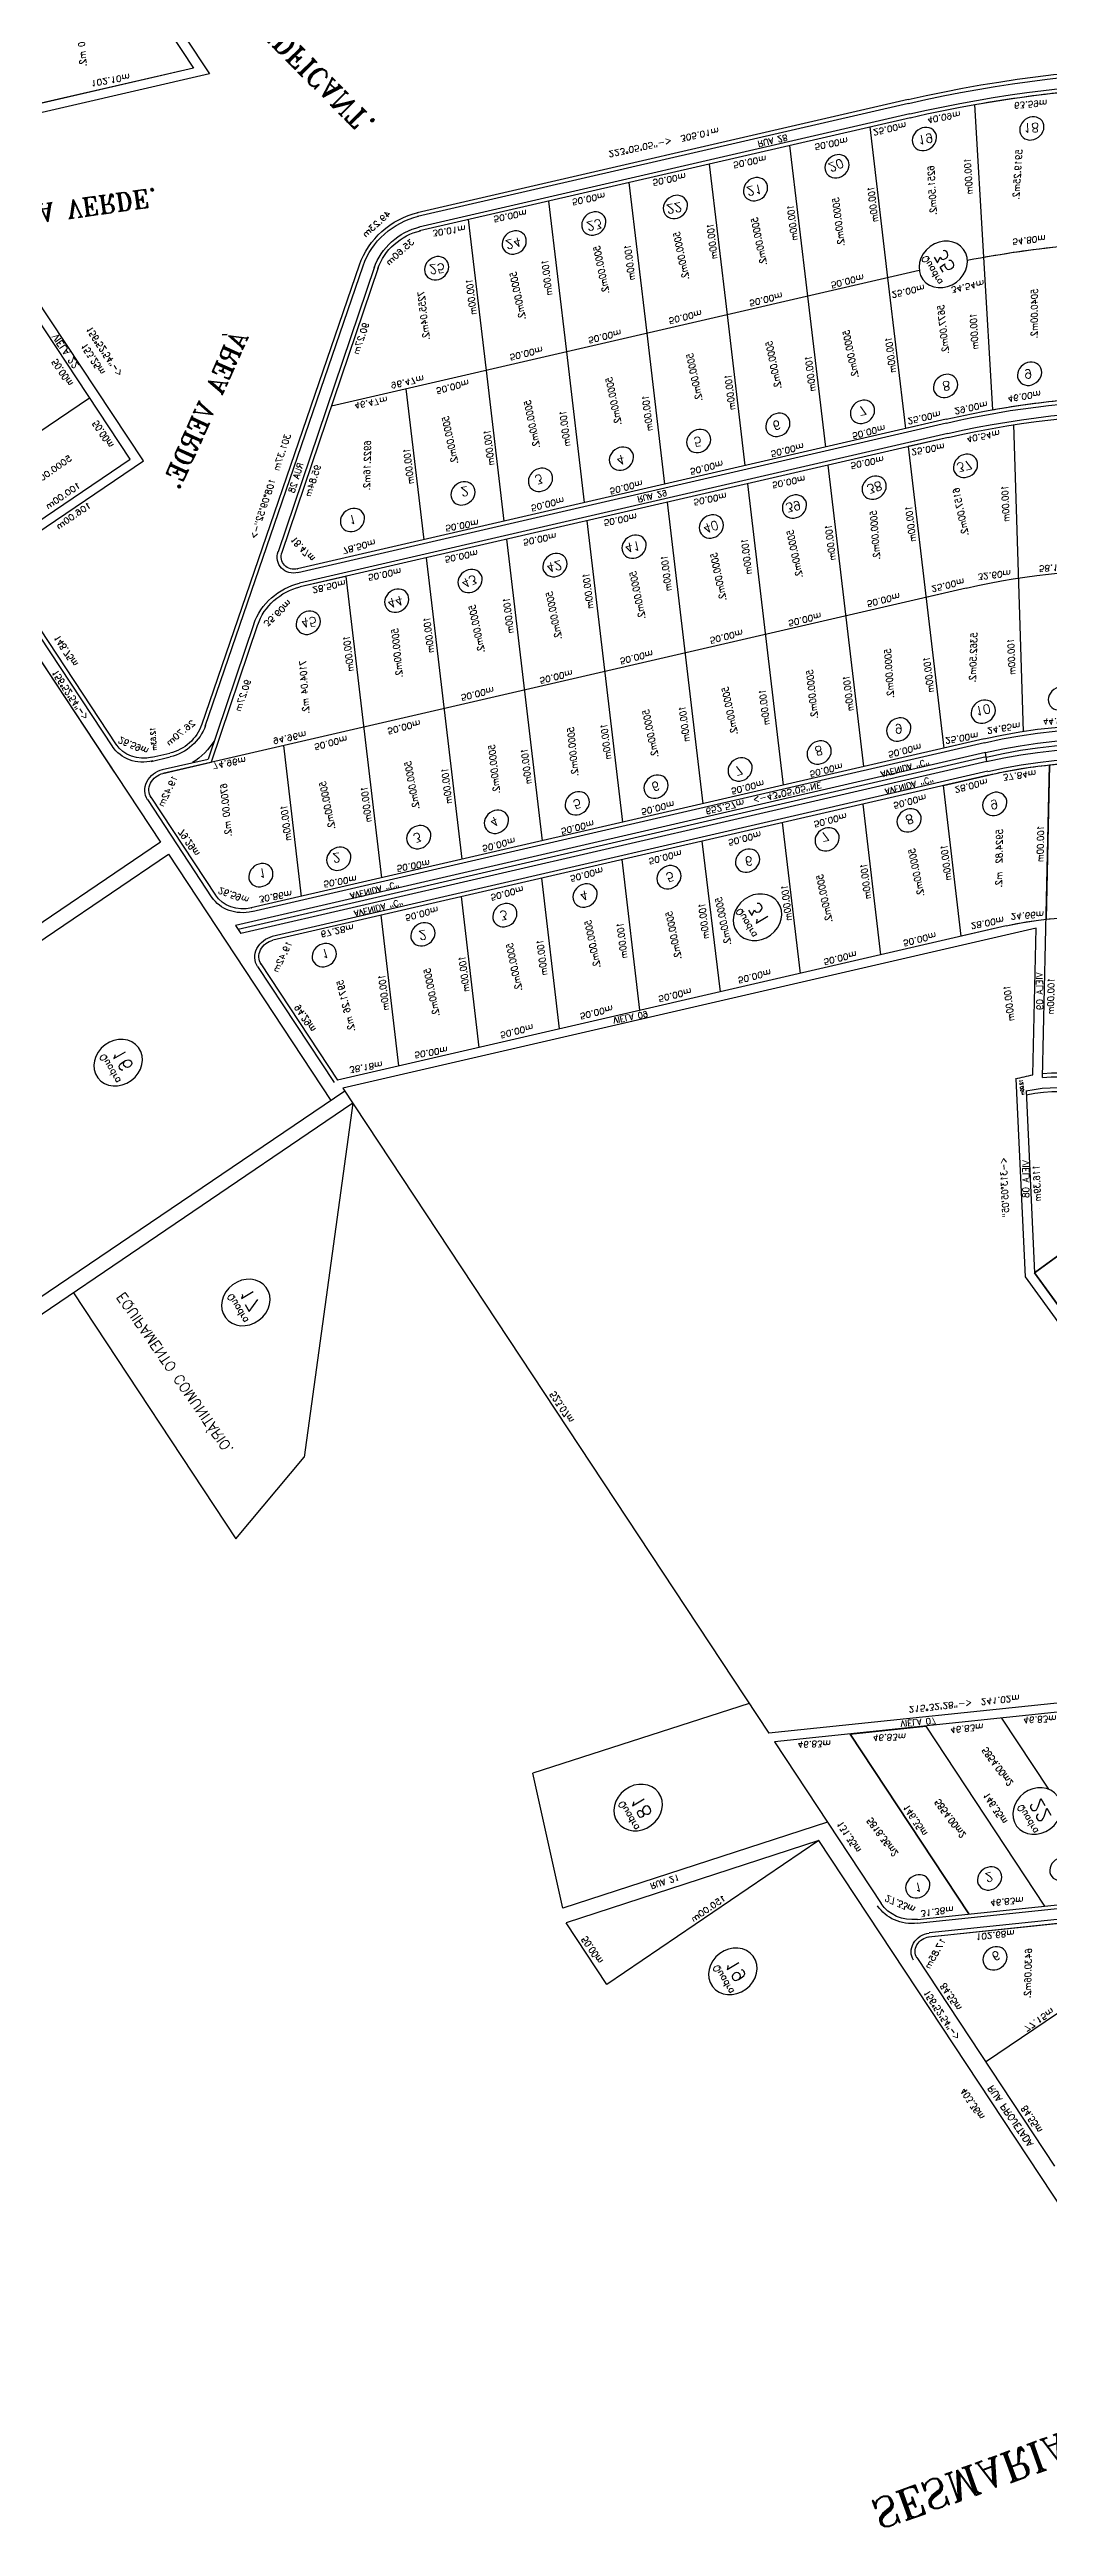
# Model space of a CAD drawing. Extents: x -23785941 to 8798891, y -8418521 to 21897894.
# Drawn here: x -3200502 to -3037335, y 4833367 to 5237635 of the extents above; entities that cross this region are included whole.
import ezdxf
from ezdxf.enums import TextEntityAlignment as Align

# ---------------------------------------------------------------- set-up
doc = ezdxf.new("R2010")
doc.units = 0
doc.header["$MEASUREMENT"] = 0
doc.header["$PDMODE"] = 34
doc.header["$PDSIZE"] = 1
doc.layers.get('0').update_dxf_attribs({"linetype": 'CONTINUOUS'})
for name, color, linetype in [('CALCADA', 3, 'CONTINUOUS'), ('LT', 6, 'CONTINUOUS'), ('REG60_100', 2, 'CONTINUOUS'), ('RUA', 1, 'CONTINUOUS'), ('TER_POLI', 5, 'CONTINUOUS'), ('VEGE', 102, 'CONTINUOUS'), ('VIEWPORT', 7, 'CONTINUOUS')]:
    doc.layers.add(name, color=color, linetype=linetype)
doc.styles.add('1_5MM', font='romans.shx', dxfattribs={"height": 6})
doc.styles.add('1MM', font='romans.shx', dxfattribs={"height": 4})
doc.styles.add('2MM', font='romans.shx', dxfattribs={"height": 8})
doc.styles.add('3MM', font='romans.shx', dxfattribs={"height": 12})
doc.styles.add('5MM', font='romans.shx', dxfattribs={"height": 20})

# ---------------------------------------------------------------- blocks, each defined once
blk = doc.blocks.new('A$C3D774E76')
for p, q in [((-25047.1, -1870.5), (-25064.9, -1480.9)), ((-25037.2, -1870.1), (-25054.9, -1480.5)), ((-24836.9, -1870.9), (-24855.2, -1471.3)), ((-24826.9, -1870.5), (-24845.2, -1470.9)), ((-24836, -1670.7), (-24636.2, -1661.6)), ((-24636.2, -1661.6), (-24653.4, -1722.9)), ((-24243.4, -1681.7), (-24293.4, -1684)), ((-24236.5, -1833.3), (-24293.4, -1684)), ((-24236.5, -1833.3), (-24243.4, -1681.7)), ((-24302.7, -1687.5), (-24388.6, -1720.6)), ((-24243.2, -1843.8), (-24302.7, -1687.5)), ((-24826.9, -1870.5), (-24653.4, -1722.9)), ((-24339.5, -1848.2), (-24388.6, -1720.6)), ((-23832.9, -1814.9), (-24236.5, -1833.3)), ((-24180.7, -2047.1), (-24315.4, -1847.1)), ((-24308.3, -1846.8), (-24177, -1840.8)), ((-24177.5, -2041.1), (-24308.3, -1846.8)), ((-24048.6, -1834.9), (-24048.6, -1834.9)), ((-24048.6, -1834.9), (-24048.6, -1834.9)), ((-24048.6, -1834.9), (-24045, -1912)), ((-25037.3, -1870.1), (-24837.4, -1860.9)), ((-24153.9, -1852.4), (-24027.5, -2039.9)), ((-24139.8, -1851.7), (-24082.3, -1937.1)), ((-24139.7, -1851.9), (-23919.7, -2178.6)), ((-24139.7, -1851.9), (-24119.1, -1882.4)), ((-25246.9, -1879.6), (-25047.1, -1870.5)), ((-25246.9, -1879.6), (-25103.9, -1873.1)), ((-24940.1, -1875.6), (-24845.8, -1871.3)), ((-24660.7, -2244.1), (-24845.8, -1871.3)), ((-24647.3, -2257.5), (-24839.2, -1871)), ((-25460.3, -1899.4), (-25118.1, -1883.8)), ((-25273, -1890.8), (-25268.5, -1990.7)), ((-25267, -1890.6), (-25262.2, -1996.5)), ((-25075.5, -1881.8), (-24995.9, -1878.2)), ((-25075.5, -1881.8), (-25075.3, -1881.8)), ((-25036.7, -1880.1), (-25036.7, -1879.9)), ((-24995.9, -1878.2), (-24996.1, -1878.2)), ((-24771.7, -2299.2), (-24974.6, -1890.7)), ((-24974.6, -1890.7), (-24974.5, -1890.9)), ((-24750.2, -2288.6), (-24948.3, -1889.6)), ((-24282.2, -1885.6), (-24136, -1879)), ((-24136, -1879), (-24282.2, -1885.6)), ((-24282.2, -1885.6), (-24256, -1924.5)), ((-25456.5, -2158.4), (-25582.4, -1905)), ((-25447, -2164), (-25575.8, -1904.7)), ((-25323, -1893.1), (-25318.4, -1993)), ((-25096.9, -1896.3), (-25091.9, -1906.3)), ((-25096.9, -1896.3), (-25091.9, -1906.3)), ((-24861.3, -2343.7), (-25083.7, -1895.8)), ((-25083.7, -1895.8), (-25070.3, -1922.8)), ((-25083.7, -1895.8), (-25083.7, -1895.9)), ((-24828.8, -1905.5), (-24918.4, -1950)), ((-25050.3, -1963.1), (-24960.8, -1918.6)), ((-24256, -1924.5), (-24109.8, -1917.8)), ((-24256, -1924.5), (-24109.8, -1917.8)), ((-25094.6, -1931.5), (-25282.2, -2168.3)), ((-25126.7, -1993.3), (-25070.3, -1922.8)), ((-24806.5, -1950.3), (-24896.1, -1994.8)), ((-25117.6, -2052.3), (-24938.5, -1963.4)), ((-24229.9, -1963.3), (-24172.1, -1960.7)), ((-25268.5, -1990.7), (-25411.6, -1997.3)), ((-25262.2, -1996.5), (-25415.3, -2003.4)), ((-25095.4, -2097.1), (-24916.3, -2008.2)), ((-24784.3, -1995.1), (-24873.9, -2039.6)), ((-25273.1, -2176.2), (-25156.4, -2030.3)), ((-25156.4, -2030.3), (-25156.5, -2030.5)), ((-24961.6, -2393.5), (-25141.2, -2031.9)), ((-25141.2, -2031.9), (-25141.1, -2032.1)), ((-24950.8, -2388.2), (-25130.3, -2026.8)), ((-25117.6, -2052.3), (-25130.3, -2026.8)), ((-25073.2, -2141.9), (-24894, -2052.9)), ((-24762.1, -2039.9), (-24851.6, -2084.4)), ((-25456.5, -2158.4), (-25501.9, -2067)), ((-24739.8, -2084.7), (-24829.4, -2129.1)), ((-25053.6, -2433), (-25216.4, -2105.3)), ((-25106.1, -2102.5), (-25195.7, -2146.9)), ((-25050.9, -2186.7), (-24871.8, -2097.7)), ((-24717.6, -2129.4), (-24807.2, -2173.9)), ((-24573.3, -2194.8), (-24461.4, -2129.7)), ((-24562.5, -2195.5), (-24459.8, -2135.7)), ((-24461.4, -2129.7), (-24145, -2127.3)), ((-24459.8, -2135.7), (-24306.8, -2134.6)), ((-24459, -2235.7), (-24459.8, -2135.7)), ((-25195.7, -2146.9), (-25195.7, -2146.9)), ((-25083.9, -2147.2), (-25173.5, -2191.7)), ((-25028.7, -2231.5), (-24849.6, -2142.5)), ((-25575.9, -2169.9), (-25447, -2164)), ((-25568.4, -2163.5), (-25456.5, -2158.4)), ((-25565.7, -2163.4), (-25456.5, -2158.4)), ((-25273.1, -2176.2), (-25272.8, -2175.8)), ((-24695.3, -2174.2), (-24784.9, -2218.7)), ((-25173.5, -2191.7), (-25263, -2236.2)), ((-25061.7, -2192), (-25151.2, -2236.5)), ((-25006.4, -2276.2), (-24827.3, -2187.3)), ((-25151.5, -2487.8), (-25287.4, -2214.1)), ((-25287.4, -2214.1), (-25287.1, -2214.7)), ((-25140.7, -2482.5), (-25276.6, -2208.8)), ((-25276.6, -2208.8), (-25276.4, -2209.3)), ((-24563.2, -2208.1), (-24731.2, -2321.2)), ((-24568.5, -2204.4), (-24647.3, -2257.5)), ((-24673.1, -2219), (-24762.7, -2263.5)), ((-24660.7, -2244.1), (-24673.1, -2219)), ((-25151.2, -2236.5), (-25240.8, -2281)), ((-25039.4, -2236.8), (-25129, -2281.3)), ((-24984.2, -2321), (-24805.1, -2232.1)), ((-24750.2, -2288.6), (-24762.7, -2263.5)), ((-25129, -2281.3), (-25218.6, -2325.8)), ((-25017.2, -2281.6), (-25106.7, -2326.1)), ((-24962, -2365.8), (-24782.8, -2276.8)), ((-24771.7, -2299.2), (-24782.8, -2276.8)), ((-24758.3, -2292.6), (-24763.7, -2295.2)), ((-24750.2, -2288.6), (-24750.2, -2288.6)), ((-24734.5, -2316.2), (-24734.6, -2316.3)), ((-25106.7, -2326.1), (-25196.3, -2370.5)), ((-24994.9, -2326.4), (-25084.5, -2370.8)), ((-24931.5, -2423.8), (-24760.1, -2320.5)), ((-24861.3, -2343.7), (-24872.4, -2321.3)), ((-25084.5, -2370.8), (-25174.1, -2415.3)), ((-24972.7, -2371.1), (-25062.3, -2415.6)), ((-24961.6, -2393.5), (-24972.7, -2371.1)), ((-24953.1, -2389.3), (-24964.2, -2366.9)), ((-24950.8, -2388.2), (-24962, -2365.8)), ((-25062.3, -2415.6), (-25151.8, -2460.1)), ((-25062.3, -2415.6), (-25151.8, -2460.1)), ((-24948, -2419.1), (-25034.9, -2468.5))]:
    blk.add_line(p, q)
at = {"color": 5}
blk.add_line((-24971.3, -1877.1), (-24964.8, -1876.8), dxfattribs=at)
at = {"color": 100}
for p, q in [((-24763.7, -2295.2), (-24971.3, -1877.1)), ((-24761, -2293.9), (-24968.1, -1876.9)), ((-24758.3, -2292.6), (-24964.8, -1876.8))]:
    blk.add_line(p, q, dxfattribs=at)
at = {"color": 3}
for p, q in [((-25092.4, -1932.7), (-25280.2, -2169.8)), ((-25128.7, -1991.7), (-25073.3, -1922.5)), ((-25275.1, -2174.7), (-25158.3, -2028.7))]:
    blk.add_line(p, q, dxfattribs=at)
blk.add_lwpolyline([(-24409.5, -2168.2), (-24409.8, -2135.3), (-24459.8, -2135.7), (-24459, -2235.7), (-24409, -2235.3), (-24409.3, -2198.2)])
for points in [[(-24762.7, -2263.5), (-24750.2, -2288.6), (-24750.2, -2288.6, 0.032957), (-24731.2, -2321.2), (-24648.3, -2265.4, -0.032957), (-24660.7, -2244.1), (-24660.7, -2244.1), (-24660.7, -2244.1), (-24673.1, -2219)], [(-24731.2, -2321.2, 0.054037), (-24691.3, -2368.5), (-24622.3, -2296.2, -0.054037), (-24648.3, -2265.4)], [(-25034.9, -2468.5), (-25121.9, -2517.9, 0.021989), (-25088.1, -2571.7), (-25005.8, -2514.9, -0.021989)]]:
    blk.add_lwpolyline(points, format="xyb", close=True)
at = {"color": 5}
for centre in [(-24761.3, -1749.4), (-24327.4, -1758.8), (-24199.8, -1746.3), (-24943.7, -1772.9), (-24164.8, -1947.6), (-24765.6, -2128.6), (-25047.3, -2446.6)]:
    blk.add_circle(centre, 15, dxfattribs=at)
for centre in [(-24171.7, -1864.3), (-24101.3, -1875.8), (-24988.6, -1906.8), (-24919.4, -1908.9), (-24147.1, -1901.3), (-24123.2, -1939.1), (-24966.2, -1949.7), (-24891, -1963.2), (-24945.8, -1995.4), (-24868.5, -2009), (-25107.4, -2018.1), (-24922.9, -2037.8), (-24846.9, -2054.1), (-25145.7, -2075.3), (-25083.8, -2068), (-24900.4, -2082.8), (-24823.1, -2100.5), (-25065, -2109.9), (-24877.8, -2126.2), (-25115.7, -2137.3), (-24800.5, -2143.8), (-25039.5, -2155.9), (-24853.3, -2172.3), (-25091.9, -2179), (-24780.1, -2189.2), (-25249.3, -2203.9), (-25017.7, -2200.1), (-24830.7, -2215.9), (-25070.9, -2225), (-24757.4, -2234.9), (-25232.1, -2249.9), (-24997.6, -2244), (-24811.2, -2261.9), (-25049.4, -2268), (-25210.4, -2294.5), (-24975, -2290.6), (-24731.9, -2281.5), (-24786.9, -2308.4), (-25026.3, -2311.4), (-25186.6, -2339.2), (-24953.2, -2335.2), (-24763.1, -2349.9), (-24999.3, -2356.3), (-25164, -2383.6), (-24928.3, -2386.4), (-24980, -2405), (-25143.7, -2430.5), (-24952.8, -2449.3), (-25123.4, -2481.7), (-25085.9, -2536.6)]:
    blk.add_circle(centre, 7.5)
for centre, radius, start, end in [((-24175.9, -1867.5), 26.7, 33.9703, 92.6137), ((-24132.6, -1847.2), 8.43, 92.6161, 213.972), ((-24939.5, -1885.4), 9.78, 92.6137, 206.4106), ((-25117.4, -1906.8), 23, 26.4106, 92.6147), ((-25074.9, -1891.6), 9.78, 92.6137, 206.4106), ((-24995.1, -1901.2), 23, 26.4106, 92.613), ((-25113.1, -1916.8), 23.6, 321.619, 26.4106), ((-25102.2, -2012.9), 31.3, 141.3305, 206.4106), ((-25149.3, -2036.2), 9.21, 26.4106, 141.3305), ((-25248.3, -2195.4), 43.4, 141.3305, 206.4106), ((-25248.3, -2195.4), 31.3, 141.3305, 206.4106), ((-24493.1, -2160.8), 87.1, 202.9697, 210.0121), ((-24493.1, -2160.8), 75.1, 206.4106, 270.4345), ((-24493.1, -2160.8), 87.1, 213.9612, 270.4345), ((-24493.1, -2160.8), 187.1, 206.4106, 270.4345), ((-24493.1, -2160.8), 311.1, 206.4106, 270.4345), ((-24493.1, -2160.8), 287.1, 206.4106, 270.4345), ((-24493.1, -2160.8), 411.1, 206.4106, 222.7022), ((-24493.1, -2160.8), 511.1, 206.4106, 270.4345), ((-24493.1, -2160.8), 523.1, 206.4106, 234.2375), ((-24493.1, -2160.8), 523.1, 209.587, 214.6256), ((-24493.1, -2160.8), 623.1, 208.6503, 214.6256), ((-24493.1, -2160.8), 735.1, 206.4106, 234.4629), ((-24493.1, -2160.8), 723.1, 206.4106, 232.5433)]:
    blk.add_arc(centre, radius, start, end)
at = {"color": 3}
for centre, radius, start, end in [((-25102.2, -2012.9), 33.8, 141.3305, 206.4106), ((-25149.3, -2036.2), 11.7, 26.4106, 141.3305)]:
    blk.add_arc(centre, radius, start, end, dxfattribs=at)
at = {"color": 100}
for radius in [302.1, 299.1, 296.1]:
    blk.add_arc((-24493.1, -2160.8), radius, 206.4106, 270.4345, dxfattribs=at)
for p in [(-24177.1, -1840.8), (-24133.3, -1838.8), (-24153.8, -1852.6), (-24139.7, -1851.9), (-25118.1, -1883.8), (-25096.9, -1896.3), (-25126.7, -1993.3), (-25130.3, -2026.8), (-24459.8, -2135.7), (-24493.1, -2160.8), (-25272.8, -2175.8), (-25276.4, -2209.3), (-24660.7, -2244.1), (-24771.7, -2299.2), (-24761, -2293.9), (-24750.2, -2288.6), (-24861.3, -2343.7), (-24950.8, -2388.2), (-24961.6, -2393.5), (-25140.7, -2482.5)]:
    blk.add_point(p)
at = {"layer": 'CALCADA'}
for p, q in [((-23887.4, -2243.5), (-24151.7, -1851)), ((-23921.8, -2179.9), (-24141.7, -1853.3)), ((-25075.6, -1879.3), (-24996, -1875.6)), ((-24971.3, -1877.1), (-24964.8, -1876.8)), ((-24940.2, -1873.1), (-24845.9, -1868.8)), ((-25460.4, -1896.8), (-25118.4, -1881.2)), ((-24769.5, -2298.1), (-24972.3, -1889.6)), ((-24752.5, -2289.7), (-24950.6, -1890.7)), ((-25094.9, -1894.6), (-25089.7, -1905.2)), ((-25086, -1896.9), (-25073.3, -1922.5)), ((-24959.3, -2392.4), (-25138.9, -2030.8)), ((-24953.1, -2389.3), (-25132.6, -2027.9)), ((-25149.2, -2486.7), (-25285.2, -2213)), ((-25143, -2483.6), (-25278.9, -2209.9))]:
    blk.add_line(p, q, dxfattribs=at)
for centre, radius, start, end in [((-24175.9, -1867.5), 29.2, 33.9703, 92.6137), ((-24132.6, -1847.2), 10.9, 92.6161, 213.972), ((-24995.1, -1901.2), 25.5, 26.4106, 92.613), ((-24939.5, -1885.4), 12.3, 92.6137, 206.4106), ((-25117.4, -1906.8), 25.5, 26.4106, 92.6147), ((-25074.9, -1891.6), 12.3, 92.6137, 206.4106), ((-25113.1, -1916.8), 26.1, 321.619, 26.4106), ((-25113.1, -1916.8), 35.6, 334.7594, 4.8228), ((-25248.3, -2195.4), 40.9, 141.3305, 206.4106), ((-25248.3, -2195.4), 33.8, 141.3305, 206.4106), ((-24493.1, -2160.8), 77.6, 206.5328, 264.8626), ((-24493.1, -2160.8), 84.6, 213.9612, 270.4345), ((-24493.1, -2160.8), 308.6, 206.4106, 270.4345), ((-24493.1, -2160.8), 289.6, 206.4106, 270.4345), ((-24493.1, -2160.8), 513.6, 206.4106, 270.4345), ((-24493.1, -2160.8), 520.6, 206.4106, 234.2375), ((-24493.1, -2160.8), 732.6, 206.4106, 233.2346), ((-24493.1, -2160.8), 725.6, 206.4106, 232.5433)]:
    blk.add_arc(centre, radius, start, end, dxfattribs=at)
at = {"layer": 'TER_POLI'}
for p, q in [((-24133.3, -1838.8), (-23963.9, -1831.1)), ((-24839.2, -1871), (-24315.4, -1847.1))]:
    blk.add_line(p, q, dxfattribs=at)
at = {"layer": 'VIEWPORT'}
for p in [(-24940.1, -1875.6), (-25075.5, -1881.8), (-24996.1, -1878.2), (-24974.5, -1890.9), (-24948.3, -1889.8), (-25091.9, -1906.3), (-25083.7, -1895.8), (-25094.6, -1931.5), (-25156.4, -2030.3), (-25141.1, -2032.1), (-25282.2, -2168.3), (-25287.1, -2214.7), (-25151.5, -2487.8)]:
    blk.add_point(p, dxfattribs=at)
at = {"color": 1, "style": '1MM'}
for s, rotation, p in [('156%%d52\'54"->', 2.6137, (-24091.8, -1830.5)), ('156%%d52\'54"->', 2.6137, (-25164, -1879.3)), ('652.57m  <-43%%d05\'05"NE ', 296.4106, (-24827.5, -2174.8))]:
    blk.add_text(s, height=4, rotation=rotation, dxfattribs=at).set_placement(p, align=Align.MIDDLE)
at = {"style": '1MM'}
blk.add_text('116.39m', height=4, rotation=30.1992, dxfattribs=at).set_placement((-24508, -2168.4), align=Align.MIDDLE)
blk.add_text('116.39m', height=4, rotation=30.1992, dxfattribs=at).set_placement((-24508, -2168.4), align=Align.MIDDLE)
blk.add_text('116.39m', height=4, rotation=30.1992, dxfattribs=at).set_placement((-24508, -2168.4), align=Align.MIDDLE)
blk.add_text('116.39m', height=4, rotation=30.1992, dxfattribs=at).set_placement((-24508, -2168.4), align=Align.MIDDLE)
blk.add_text('116.39m', height=4, rotation=30.1992, dxfattribs=at).set_placement((-24508, -2168.4), align=Align.MIDDLE)
blk.add_text('116.39m', height=4, rotation=30.1992, dxfattribs=at).set_placement((-24508, -2168.4), align=Align.MIDDLE)
blk.add_text('116.39m', height=4, rotation=30.1992, dxfattribs=at).set_placement((-24508, -2168.4), align=Align.MIDDLE)
blk.add_text('116.39m', height=4, rotation=30.1992, dxfattribs=at).set_placement((-24508, -2168.4), align=Align.MIDDLE)
blk.add_text('116.39m', height=4, rotation=30.1992, dxfattribs=at).set_placement((-24508, -2168.4), align=Align.MIDDLE)
blk.add_text('116.39m', height=4, rotation=30.1992, dxfattribs=at).set_placement((-24508, -2168.4), align=Align.MIDDLE)
blk.add_text('116.39m', height=4, rotation=30.1992, dxfattribs=at).set_placement((-24508, -2168.4), align=Align.MIDDLE)
blk.add_text('116.39m', height=4, rotation=30.1992, dxfattribs=at).set_placement((-24508, -2168.4), align=Align.MIDDLE)
blk.add_text('116.39m', height=4, rotation=30.1992, dxfattribs=at).set_placement((-24508, -2168.4), align=Align.MIDDLE)
blk.add_text('116.39m', height=4, rotation=30.1992, dxfattribs=at).set_placement((-24508, -2168.4), align=Align.MIDDLE)
at = {"attachment_point": 1}
for s, insert, char_height, width, rotation, style in [('\\Fromant.shx;SESMARIA FAZENDINHA.', (-23835.7, -1619.8), 20, 524.372, 288.7584, '5MM'), ('1', (-24169.3, -1861), 6, 7.985, 297.0121, '1_5MM'), ('6', (-24099.9, -1874.4), 6, 7.985, 283.2107, '1_5MM'), ('2', (-24146.2, -1898.4), 6, 5.989, 295.2866, '1_5MM'), ('1', (-24987.6, -1905), 6, 1.625, 298.9035, '1_5MM'), ('1', (-24917.8, -1906.9), 6, 1.625, 289.8998, '1_5MM'), ('VIELA 07', (-24265.7, -1912.3), 4, 603.212, 304.8614, '1MM'), ('2', (-24966.3, -1945.6), 6, 11.198, 303.1307, '1_5MM'), ('2', (-24889, -1959.6), 6, 11.198, 297.4933, '1_5MM'), ('3', (-24944.1, -1991.5), 6, 7.465, 290.7177, '1_5MM'), ('VIELA 22', (-25366.9, -1996.4), 4, 153.36, 1.986, '1MM'), ('3', (-24867.6, -2004.9), 6, 7.465, 303.6158, '1_5MM'), ('45', (-25107.4, -2013.2), 6, 3.251, 303.312, '1_5MM'), ('VIELA 09', (-24765.3, -2022.8), 4, 603.212, 298.0798, '1MM'), ('4', (-24921.4, -2033.9), 6, 5.226, 284.2322, '1_5MM'), ('4', (-24845.8, -2050.2), 6, 5.226, 299.0083, '1_5MM'), ('44', (-25082.8, -2061.6), 6, 3.251, 294.2749, '1_5MM'), ('1', (-25144, -2072.3), 6, 1.625, 294.0727, '1_5MM'), ('5', (-24898, -2079.6), 6, 8.212, 290.9328, '1_5MM'), ('43', (-25063.4, -2104.3), 6, 3.251, 285.7864, '1_5MM'), ('5', (-24820.7, -2098.2), 6, 8.212, 289.7086, '1_5MM'), ('6', (-24876.1, -2123.1), 6, 3.942, 290.0962, '1_5MM'), ('2', (-25114.4, -2135.5), 6, 11.198, 299.766, '1_5MM'), ('42', (-25038.5, -2149.8), 6, 3.251, 297.8058, '1_5MM'), ('6', (-24798.3, -2140.9), 6, 3.942, 300.7097, '1_5MM'), ('7', (-24851.3, -2168.2), 6, 3.942, 293.3101, '1_5MM'), ('VIELA 08', (-24526, -2169.5), 4, 603.212, 32.9644, '1MM'), ('3', (-25090.9, -2175.3), 6, 7.465, 293.2471, '1_5MM'), ('25', (-25248.8, -2198.5), 6, 1.625, 302.8533, '1_5MM'), ('41', (-25017.6, -2194), 6, 3.251, 298.3071, '1_5MM'), ('7', (-24780.6, -2186), 6, 3.942, 295.5863, '1_5MM'), ('8', (-24830, -2213.3), 6, 4.927, 293.7858, '1_5MM'), ('4', (-25068.7, -2221), 6, 5.226, 295.512, '1_5MM'), ('40', (-24996.2, -2238.5), 6, 3.251, 289.7816, '1_5MM'), ('8', (-24755.7, -2232.6), 6, 4.927, 289.4725, '1_5MM'), ('VIELA 09', (-24623.2, -2241.9), 4, 603.212, 31.8901, '1MM'), ('24', (-25231.3, -2243.9), 6, 3.251, 295.8189, '1_5MM'), ('5', (-25047.9, -2264.1), 6, 8.212, 300.1176, '1_5MM'), ('9', (-24810.4, -2258.7), 6, 7.631, 305.7999, '1_5MM'), ('39', (-24974.9, -2284.7), 6, 3.251, 297.6489, '1_5MM'), ('9', (-24730.4, -2277.7), 6, 7.631, 303.6178, '1_5MM'), ('23', (-25208.7, -2288.9), 6, 3.251, 296.6751, '1_5MM'), ('6', (-25024.6, -2307.6), 6, 3.942, 291.6432, '1_5MM'), ('10', (-24787.3, -2303.6), 6, 2.438, 296.7945, '1_5MM'), ('38', (-24952, -2330.3), 6, 3.251, 291.2136, '1_5MM'), ('22', (-25186, -2332.9), 6, 2.438, 299.586, '1_5MM'), ('7', (-24998.2, -2353.6), 6, 3.942, 296.7827, '1_5MM'), ('21', (-25163.4, -2377.4), 6, 7.631, 297.7156, '1_5MM'), ('37', (-24927.8, -2380.5), 6, 2.438, 294.775, '1_5MM'), ('8', (-24978.3, -2402.1), 6, 4.927, 301.7305, '1_5MM'), ('20', (-25142.9, -2425.3), 6, 4.927, 285.9715, '1_5MM'), ('9', (-24951.9, -2445.2), 6, 7.631, 302.9097, '1_5MM'), ('19', (-25122.5, -2476.9), 6, 3.942, 298.9882, '1_5MM'), ('18', (-25087, -2531.1), 6, 3.942, 308.5223, '1_5MM')]:
    blk.add_mtext(s, dxfattribs=dict(at, insert=insert, char_height=char_height, width=width, rotation=rotation, style=style))
at = {"color": 1, "char_height": 4, "attachment_point": 1, "rotation": 5.0339, "style": '1MM'}
for insert in [(-24772.4, -1742.4), (-24210.2, -1737.9), (-24337.8, -1750.4), (-24954.8, -1765.9), (-24175.2, -1939.2), (-24778, -2120.2), (-25059.7, -2438.2)]:
    blk.add_mtext('Quadra', dxfattribs=dict(at, insert=insert))
at = {"color": 1, "char_height": 8, "width": 20.682, "attachment_point": 1, "rotation": 5.0339, "style": '2MM'}
for s, insert in [('19', (-24207.4, -1744.7)), ('17', (-24769.5, -1749.2)), ('18', (-24334.9, -1757.2)), ('16', (-24951.9, -1772.7)), ('22', (-24172.3, -1946)), ('31', (-24775.1, -2127)), ('35', (-25056.8, -2445))]:
    blk.add_mtext(s, dxfattribs=dict(at, insert=insert))
at = {"layer": 'LT', "insert": (-24816.6, -1689.5), "char_height": 6, "width": 664.18, "attachment_point": 1, "rotation": 1.4413, "style": '1_5MM'}
blk.add_mtext('\\Fromant.shx;EQUIPAMENTO COMUNITÁRIO.', dxfattribs=at)
at = {"layer": 'REG60_100', "style": '1MM'}
for s, height, rotation, p in [('50.00m', 4, 2.6137, (-24268.2, -1686.8)), ('150.00m', 4, 92.6137, (-24244, -1756.8)), ('403.36m', 4, 2.6137, (-24031, -1813.9)), ('131.35m', 4, 2.6098, (-24226.5, -1848.9)), ('27.33m', 4, 332.7821, (-24169.1, -1849.8)), ('17.85m', 4, 63.354, (-24128.2, -1849.3)), ('84.55m', 4, 2.6137, (-24098.1, -1841.2)), ('84.55m', 4, 2.6137, (-23998.7, -1836.7)), ('523.07m', 4, 2.6136, (-24576.9, -1863.2)), ('46.83m', 4, 308.1949, (-24291, -1865.2)), ('31.38m', 4, 301.9783, (-24150.1, -1864.8)), ('94.29m', 4, 2.6131, (-24892.7, -1877.5)), ('102.68m', 4, 303.9542, (-24113.8, -1884.3)), ('77.15m', 4, 271.6736, (-24050, -1875.2)), ('148.75m', 4, 2.6154, (-25189.7, -1892.8)), ('26.59m', 4, 332.2849, (-25110.6, -1891.7)), ('19.42m', 4, 59.512, (-25072.2, -1892.3)), ('79.29m', 4, 2.6137, (-25035.5, -1884)), ('26.59m', 4, 329.5117, (-24988.4, -1886.8)), ('19.42m', 4, 59.512, (-24935.6, -1888.6)), ('38.18m', 4, 299.9912, (-24841.3, -1889.5)), ('146.35m', 4, 2.6137, (-24208.9, -1886.3)), ('12.63m', 3, 28.6592, (-25106.5, -1903.6)), ('30.86m', 4, 299.5353, (-24971, -1906.4)), ('46.83m', 4, 308.1877, (-24264.4, -1903.4)), ('46.83m', 4, 304.8939, (-24127.4, -1901.6)), ('26.70m', 4, 86.7328, (-25098.8, -1918.7)), ('67.28m', 4, 297.3668, (-24927.4, -1923.8)), ('100.00m', 4, 26.4106, (-24875.3, -1924.2)), ('50.00m', 4, 299.9912, (-24823.1, -1925.8)), ('100.00m', 4, 92.6126, (-25275.6, -1946)), ('106.00m', 4, 92.5881, (-25260.4, -1944)), ('74.96m', 4, 299.7213, (-25062.5, -1931.4)), ('100.00m', 4, 26.4106, (-25007.3, -1937.2)), ('100.00m', 4, 26.4106, (-25007.3, -1937.2)), ('50.00m', 4, 299.9912, (-24953.1, -1942.5)), ('46.83m', 4, 303.9542, (-24238.1, -1943.4)), ('146.35m', 4, 2.6098, (-24183.2, -1928.7)), ('90.27m', 4, 51.3304, (-25094.2, -1961.6)), ('94.96m', 4, 297.3668, (-25052, -1969.1)), ('50.00m', 4, 294.287, (-24902.6, -1970.1)), ('100.00m', 4, 26.4106, (-24853.1, -1969)), ('50.00m', 4, 295.0783, (-24800.2, -1974.1)), ('50.00m', 4, 294.287, (-25032.6, -1986.8)), ('100.00m', 4, 26.4106, (-24985.1, -1982)), ('50.00m', 4, 299.9912, (-24932.2, -1982.9)), ('46.83m', 4, 306.9326, (-24213.6, -1981.4)), ('50.00m', 4, 2.6126, (-25343.1, -1988.9)), ('50.00m', 4, 2.6137, (-25293.1, -1986.6)), ('153.25m', 4, 2.7242, (-25338.2, -2008.3)), ('35.60m', 4, 261.8233, (-25124.9, -2006.8)), ('50.00m', 4, 294.287, (-24879.4, -2017.9)), ('100.00m', 4, 26.4106, (-24830.7, -2011.9)), ('50.00m', 4, 295.0783, (-24778.4, -2018.6)), ('100.00m', 4, 26.4106, (-25074.6, -2026.5)), ('50.00m', 4, 294.287, (-25011.7, -2027.2)), ('100.00m', 4, 26.4106, (-24962.8, -2026.8)), ('50.00m', 4, 295.0783, (-24909.3, -2031.1)), ('18.47m', 4, 353.8706, (-25149.8, -2041.4)), ('28.50m', 4, 296.4106, (-25118.7, -2040.9)), ('50.00m', 4, 294.287, (-24857.6, -2062.4)), ('100.00m', 4, 26.4106, (-24807.7, -2056)), ('50.00m', 4, 295.0783, (-24756.2, -2062.1)), ('95.84m', 4, 51.3304, (-25183.3, -2070.4)), ('78.50m', 4, 294.2613, (-25128.4, -2069.2)), ('50.00m', 4, 298.0511, (-25102.9, -2071.7)), ('100.00m', 4, 26.4106, (-25052.4, -2071.3)), ('50.00m', 4, 295.4273, (-25000.3, -2073.9)), ('100.00m', 4, 26.4106, (-24941.4, -2071.6)), ('50.00m', 4, 295.0783, (-24887, -2074.6)), ('50.00m', 4, 294.287, (-24835.4, -2105.9)), ('100.00m', 4, 26.4106, (-24785.4, -2101.8)), ('50.00m', 4, 295.0783, (-24734.4, -2106.6)), ('102.10m', 4, 299.3489, (-25483.3, -2114.8)), ('50.00m', 4, 298.0511, (-25081.9, -2114.6)), ('100.00m', 4, 26.4106, (-25031, -2116.1)), ('50.00m', 4, 295.4273, (-24977.9, -2117.4)), ('50.00m', 4, 295.0783, (-24865.3, -2119.7)), ('46.47m', 4, 298.8321, (-25202.2, -2125.5)), ('100.00m', 4, 26.4106, (-25152.7, -2121.1)), ('50.00m', 4, 299.9912, (-25098.4, -2125.7)), ('100.00m', 4, 26.4106, (-24922.8, -2118.2)), ('90.27m', 4, 51.3304, (-25241.6, -2143.3)), ('96.47m', 4, 297.2138, (-25198.8, -2150.2)), ('50.00m', 4, 294.287, (-24813.6, -2150.4)), ('50.00m', 4, 298.0511, (-25059.6, -2158)), ('50.00m', 4, 295.4273, (-24956.2, -2162.5)), ('100.00m', 4, 26.4106, (-24762, -2147.6)), ('50.00m', 4, 295.0783, (-24709.9, -2153.8)), ('50.00m', 4, 294.287, (-25178, -2170)), ('100.00m', 4, 26.4106, (-25130.5, -2165.9)), ('50.00m', 4, 295.0783, (-25075.6, -2174)), ('100.00m', 4, 26.4106, (-25012.3, -2162.7)), ('100.00m', 4, 26.4106, (-24900.9, -2161.8)), ('50.00m', 4, 295.0783, (-24840.4, -2169.8)), ('116.39m', 4, 30.1992, (-24508, -2168.4)), ('49.23m', 4, 83.8706, (-25297.8, -2190.9)), ('35.60m', 4, 83.8706, (-25273, -2192.2)), ('50.00m', 4, 298.0511, (-25037.8, -2203.2)), ('50.00m', 4, 294.287, (-24789.1, -2197.6)), ('100.00m', 4, 26.4106, (-24741.9, -2192.9)), ('50.00m', 4, 295.0783, (-24688.1, -2198.3)), ('12.00m', 2, 26.7076, (-24566.3, -2194.8)), ('30.01m', 4, 300.9284, (-25264.6, -2223.1)), ('100.00m', 4, 26.4106, (-25220, -2210.4)), ('50.00m', 4, 295.4273, (-25166.5, -2216.8)), ('100.00m', 4, 26.4106, (-25110.4, -2208.8)), ('50.00m', 4, 295.0783, (-25053.2, -2217.4)), ('100.00m', 4, 26.4106, (-24990.5, -2206.2)), ('50.00m', 4, 295.4273, (-24931.3, -2212.6)), ('100.00m', 4, 26.4106, (-24877.8, -2205.8)), ('50.00m', 4, 295.0783, (-24818.1, -2213.2)), ('100.00m', 4, 26.4106, (-24617.6, -2218.3)), ('28.00m', 4, 298.6232, (-24669.7, -2236.3)), ('50.00m', 4, 298.0511, (-25012.9, -2253.2)), ('50.00m', 4, 294.287, (-24767.3, -2242.1)), ('100.00m', 4, 26.4106, (-24719.7, -2237.7)), ('100.00m', 4, 33.9612, (-24604.6, -2240.8)), ('50.00m', 4, 298.0511, (-25248.1, -2257.5)), ('100.00m', 4, 26.4106, (-25200, -2253.2)), ('50.00m', 4, 295.4273, (-25144.2, -2260.2)), ('100.00m', 4, 26.4106, (-25085.5, -2253.5)), ('50.00m', 4, 295.0783, (-25031.5, -2262.6)), ('100.00m', 4, 26.4106, (-24967.3, -2250.3)), ('50.00m', 4, 295.4273, (-24909, -2256)), ('100.00m', 4, 26.4106, (-24851.6, -2250.7)), ('50.00m', 4, 295.0783, (-24797.1, -2257.5)), ('24.66m', 4, 306.3896, (-24657.7, -2258)), ('28.00m', 4, 294.2058, (-24751.2, -2276.8)), ('50.00m', 4, 298.0511, (-24990.6, -2296.7)), ('25.00m', 4, 300.4525, (-24781, -2289.1)), ('100.00m', 4, 33.9612, (-24692, -2289.4)), ('50.00m', 4, 298.0511, (-25225.8, -2300.9)), ('100.00m', 4, 26.4106, (-25175, -2298)), ('50.00m', 4, 295.4273, (-25122.4, -2305.4)), ('100.00m', 4, 26.4106, (-25063.7, -2300.2)), ('50.00m', 4, 295.0783, (-25008.6, -2307.2)), ('100.00m', 4, 26.4106, (-24941.2, -2295.2)), ('50.00m', 4, 295.4273, (-24888, -2300.3)), ('100.00m', 4, 26.4106, (-24829.4, -2295.5)), ('37.84m', 4, 302.1687, (-24737.4, -2303.5)), ('24.65m', 4, 300.5402, (-24769.5, -2312.6)), ('50.00m', 4, 298.0511, (-24969.6, -2340.9)), ('25.00m', 4, 295.5153, (-24870.1, -2336.2)), ('50.00m', 4, 298.0511, (-25204, -2346.1)), ('100.00m', 4, 26.4106, (-25153.3, -2344.7)), ('50.00m', 4, 295.4273, (-25099.5, -2350)), ('100.00m', 4, 26.4106, (-25041.5, -2345)), ('50.00m', 4, 295.0783, (-24985.7, -2352.4)), ('100.00m', 4, 26.4106, (-24919, -2340)), ('100.00m', 4, 30.6217, (-24805.9, -2341.3)), ('44.00m', 4, 310.0398, (-24750.8, -2341.4)), ('32.60m', 4, 302.9091, (-24857, -2361.9)), ('25.00m', 4, 296.4107, (-24971.2, -2383.8)), ('25.00m', 4, 299.2142, (-24952.3, -2374.5)), ('50.00m', 4, 298.0511, (-25181.1, -2390.7)), ('100.00m', 4, 26.4106, (-25131.1, -2389.5)), ('50.00m', 4, 295.4273, (-25076.6, -2395.2)), ('100.00m', 4, 26.4106, (-25019.3, -2389.8)), ('100.00m', 4, 30.6217, (-24891.9, -2392.3)), ('58.14m', 4, 305.8776, (-24836.3, -2393.7)), ('29.00m', 4, 296.9301, (-24957.7, -2409.6)), ('40.54m', 4, 298.4762, (-24937.2, -2405.4)), ('25.00m', 4, 296.4107, (-25046.7, -2420.6)), ('50.00m', 4, 298.0511, (-25158.2, -2435.8)), ('100.00m', 4, 26.4106, (-25108.8, -2434.3)), ('100.00m', 4, 29.8846, (-24998.6, -2437.9)), ('46.00m', 4, 300.6353, (-24942.5, -2439)), ('34.54m', 4, 296.9301, (-25025.3, -2450.6)), ('25.00m', 4, 296.4106, (-25142.8, -2468.9)), ('40.09m', 4, 299.3075, (-25127.3, -2498.8)), ('100.00m', 4, 29.6515, (-25085.6, -2489.7)), ('54.80m', 4, 303.1493, (-25025.9, -2496.2)), ('63.59m', 4, 305.252, (-25099.5, -2544.7))]:
    blk.add_text(s, height=height, rotation=rotation, dxfattribs=at).set_placement(p, align=Align.MIDDLE)
for s, p in [('5818.36m2', (-24212.9, -1868)), ('5854.00m2', (-24195.7, -1906.8)), ('5854.00m2', (-24205, -1947.6))]:
    blk.add_text(s, height=4, dxfattribs=at).set_placement(p, align=Align.BOTTOM_CENTER)
for s, rotation, p in [('6430.06m2.', 34.1971, (-24077.9, -1888.8)), ('6700.00 m2.', 27.8346, (-25036.6, -1915.8)), ('5971.26 m2.', 20.2834, (-24881.7, -1904.2)), ('5000.00 m2.', 91.2955, (-25290.7, -1945.4)), ('5000.00m2.', 22.2639, (-24854.4, -1949.8)), ('5000.00m2.', 22.2639, (-24998.6, -1965.8)), ('7104.04 m2.', 29.5389, (-25072.1, -1996.3)), ('5000.00m2.', 22.2639, (-24835, -1998)), ('5000.00m2.', 23.3065, (-24975.4, -2013.2)), ('5000.00m2.', 22.2639, (-24816, -2043.4)), ('5000.00m2.', 27.7609, (-25053.4, -2052.5)), ('5000.00m2.', 27.3197, (-24950.9, -2057.9)), ('5000.00m2.', 22.2639, (-24788.1, -2085.1)), (' 6922.16m2.', 34.036, (-25168.8, -2104.8)), ('5000.00m2.', 22.2639, (-25034.8, -2099.1)), ('5000.00m2.', 27.8679, (-24928.7, -2101.5)), ('8005.00 m2.', 28.8671, (-25515.5, -2117.6)), ('5000.00m2.', 22.2639, (-24775.8, -2113.7)), ('5000.00m2.', 22.2639, (-25011, -2140.5)), ('5000.00m2.', 22.2639, (-24907.6, -2145)), ('5000.00m2.', 22.2639, (-25148.6, -2152.7)), ('5000.00m2.', 22.2639, (-24747.5, -2169.9)), ('7255.04m2.', 26.8875, (-25227.1, -2183.8)), ('5000.00m2.', 22.2639, (-24988.4, -2187.5)), ('5000.00m2.', 22.2639, (-24888.1, -2190.8)), ('5000.00m2.', 22.2639, (-25124.3, -2197.3)), ('5000.00m2.', 22.2639, (-24724.6, -2222.8)), ('5000.00m2.', 22.2639, (-25200.2, -2235.7)), ('5000.00m2.', 22.2639, (-24965.9, -2232.5)), ('5000.00m2.', 27.3197, (-24863.7, -2235.7)), ('5000.00m2.', 22.2639, (-25104, -2244.3)), (' 5924.82  m2.', 33.6345, (-24699.6, -2267.7)), ('5000.00m2.', 22.2639, (-24947.6, -2276.9)), ('5000.00m2.', 29.566, (-24844, -2279.7)), ('5000.00m2.', 22.2639, (-25180.7, -2284.6)), ('5000.00m2.', 22.2639, (-25084.5, -2291.2)), ('5000.00m2.', 28.922, (-24925.2, -2321.6)), ('5362.50m2.', 34.7628, (-24818.5, -2325.2)), ('5000.00m2.', 22.2639, (-25156.2, -2327.6)), ('5000.00m2.', 22.2639, (-25059.3, -2333.2)), ('5000.00m2.', 22.2639, (-25132.7, -2369.7)), ('6157.00m2.', 22.3302, (-24903.8, -2370.8)), ('5000.00m2.', 22.2639, (-25034.2, -2373.8)), ('5000.00m2.', 26.5039, (-25111.1, -2414.3)), ('5677.00m2.', 27.3504, (-25010.2, -2426.4)), ('6251.50m2.', 29.9507, (-25090.5, -2470)), ('5040.00m2.', 33.2318, (-24981.8, -2475.2)), ('5919.25m2.', 36.5707, (-25064.4, -2516))]:
    blk.add_text(s, height=4, rotation=rotation, dxfattribs=at).set_placement(p, align=Align.BOTTOM_CENTER)
at = {"layer": 'RUA', "style": '1MM'}
for s, rotation, p in [('215%%d32\'28"->  241.02m', 303.9542, (-24252.6, -1950.8)), ('156%%d52\'54"->', 2.7242, (-25337.8, -2016.3)), ('301.37m  108%%d09\'52"->', 51.3309, (-25197.4, -2048.3)), ('<-313%%d05\'05"', 30.1992, (-24518.8, -2151.5)), ('223%%d05\'05"->  305.01m', 297.2079, (-25226.4, -2356.5))]:
    blk.add_text(s, height=4, rotation=rotation, dxfattribs=at).set_placement(p, align=Align.MIDDLE)
at = {"layer": 'RUA', "char_height": 4, "attachment_point": 1}
for s, insert, width, rotation, style in [('RUA 21', (-24277.5, -1736.4), 808.839, 290.9526, '1_5MM'), ('\\Fromant.shx;RUA PROJETADA', (-24033.5, -1826.4), 371.858, 1.4695, '1MM'), ('\\Fromant.shx;AVENIDA "C"', (-24939.1, -1941.4), 1478.691, 295.1529, '1_5MM'), ('\\Fromant.shx;AVENIDA "C"', (-24927.9, -1937), 1478.691, 295.1529, '1_5MM'), ('RUA 28', (-25199.4, -2069.6), 808.839, 50.5964, '1_5MM'), ('RUA 29', (-25040.2, -2217.6), 808.839, 296.5435, '1_5MM'), ('\\Fromant.shx;AVENIDA "C"', (-24791.9, -2237), 1478.691, 294.2427, '1_5MM'), ('\\Fromant.shx;AVENIDA "C"', (-24780.7, -2232.9), 1478.691, 294.2427, '1_5MM'), ('RUA 28', (-25185.8, -2399.9), 808.839, 296.3424, '1_5MM')]:
    blk.add_mtext(s, dxfattribs=dict(at, insert=insert, width=width, rotation=rotation, style=style))
at = {"layer": 'VEGE', "char_height": 12, "width": 262.446, "attachment_point": 1, "style": '3MM'}
for s, insert, rotation in [('\\Fromant.shx;ÁREA VERDE.', (-25449.8, -2005.2), 301.7232), ('\\Fromant.shx;ÁREA VERDE.', (-25298.8, -2085), 57.2204), ('\\Fromant.shx;ÁREA NON EDFICANT.', (-25558, -2188), 352.6503)]:
    blk.add_mtext(s, dxfattribs=dict(at, insert=insert, rotation=rotation))

msp = doc.modelspace()

# ---------------------------------------------------------------- block references
at = {"linetype": 'Continuous', "xscale": 240.4782668173248, "yscale": -275.6364145158877, "zscale": 240.4782668173248, "rotation": 306.4169145854838}
msp.add_blockref('A$C3D774E76', (-21555, -44868), dxfattribs=at)

doc.saveas('drawing.dxf')
